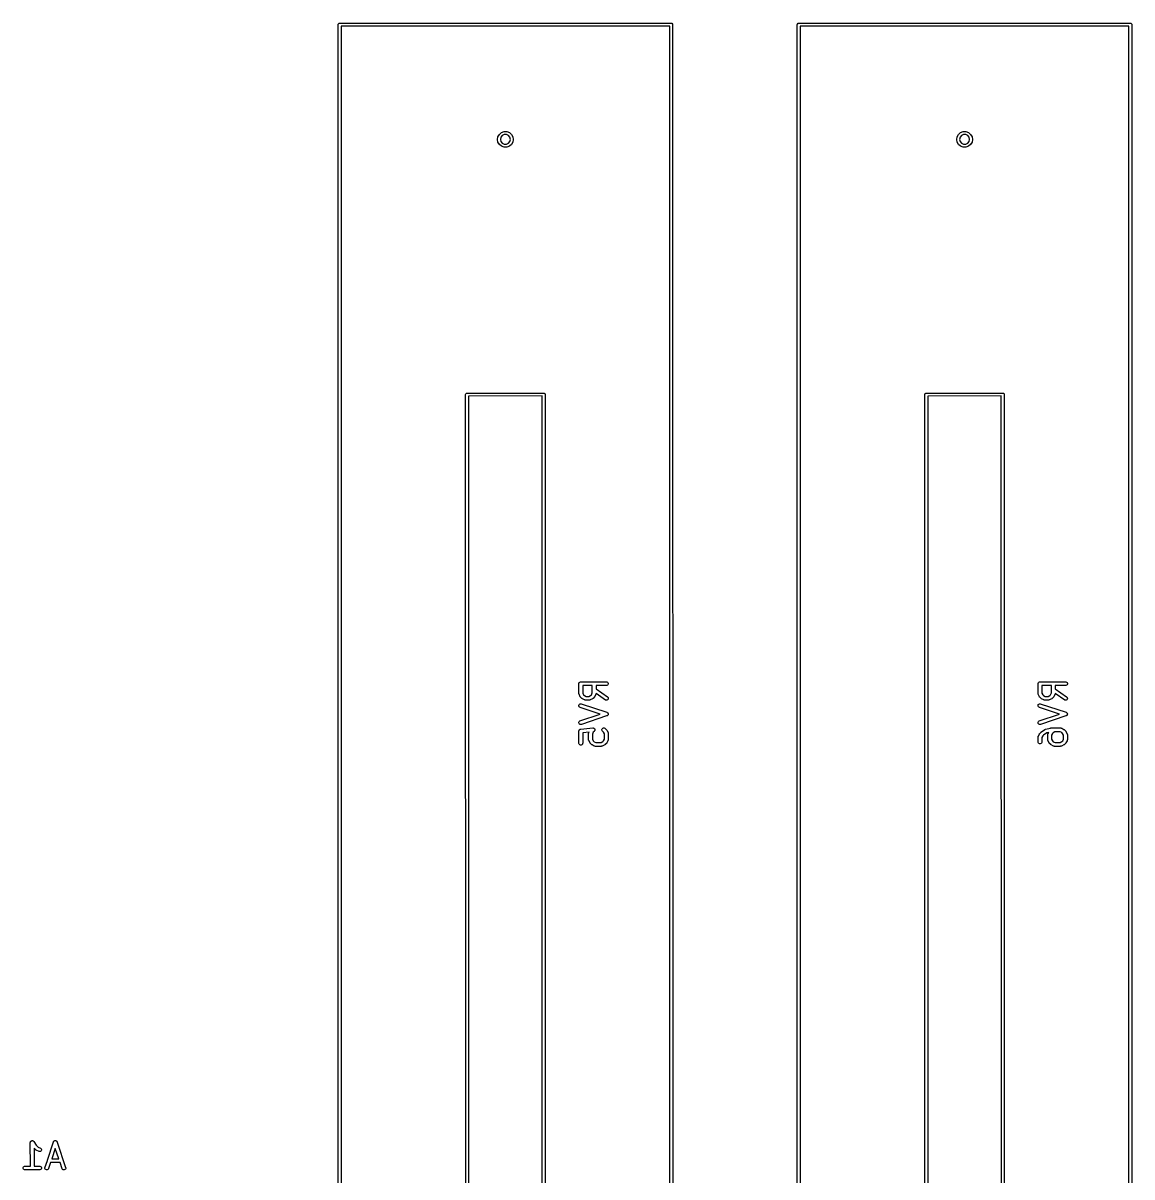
# Model space of a CAD drawing. Extents: x 86 to 208, y -140 to -50.
# Drawn here: x 164.09 to 207.56, y -95.66 to -50.44 of the extents above; entities that cross this region are included whole.
import ezdxf

# ---------------------------------------------------------------- set-up
doc = ezdxf.new("R2010")
doc.units = 0
doc.layers.add('BLACK', color=7, linetype='CONTINUOUS')

msp = doc.modelspace()

# ---------------------------------------------------------------- linework, layer by layer
at = {"layer": 'BLACK', "linetype": 'CONTINUOUS'}
for p, q in [((176.44, -50.5), (176.444567, -50.477039)), ((176.444567, -139.522961), (176.44, -50.5)), ((176.444567, -50.477039), (176.477039, -50.444567)), ((176.477039, -50.444567), (189.5, -50.44)), ((189.440002, -50.555462), (176.555437, -50.55998)), ((176.555437, -50.55998), (176.559997, -139.444537)), ((189.444562, -139.440019), (189.440002, -50.555462)), ((189.5, -50.44), (189.522961, -50.444567)), ((189.522961, -50.444567), (189.555433, -50.477039)), ((189.555433, -50.477039), (189.56, -139.5)), ((194.44, -50.5), (194.444567, -50.477039)), ((194.444567, -139.522961), (194.44, -50.5)), ((194.444567, -50.477039), (194.477039, -50.444567)), ((194.477039, -50.444567), (207.5, -50.44)), ((207.440002, -50.555462), (194.555437, -50.55998)), ((194.555437, -50.55998), (194.559997, -139.444537)), ((207.444562, -139.440019), (207.440002, -50.555462)), ((207.5, -50.44), (207.522961, -50.444567)), ((207.522961, -50.444567), (207.555433, -50.477039)), ((207.555433, -50.477039), (207.56, -139.5)), ((182.845, -54.731532), (182.946169, -54.69471)), ((182.946169, -54.69471), (183.053831, -54.69471)), ((183.053831, -54.69471), (183.155, -54.731532)), ((200.845, -54.731532), (200.946169, -54.69471)), ((200.946169, -54.69471), (201.053831, -54.69471)), ((201.053831, -54.69471), (201.155, -54.731532)), ((182.69, -55), (182.708695, -54.893974)), ((182.708695, -55.106026), (182.69, -55)), ((182.708695, -54.893974), (182.762526, -54.800736)), ((182.762526, -55.199264), (182.708695, -55.106026)), ((182.762526, -54.800736), (182.845, -54.731532)), ((182.824414, -54.915442), (182.805114, -55)), ((182.805114, -55), (182.824414, -55.084558)), ((182.878491, -54.847632), (182.824414, -54.915442)), ((182.824414, -55.084558), (182.878491, -55.152368)), ((182.956634, -54.81), (182.878491, -54.847632)), ((182.878491, -55.152368), (182.956634, -55.19)), ((183.043366, -54.81), (182.956634, -54.81)), ((183.121509, -54.847632), (183.043366, -54.81)), ((183.043366, -55.19), (183.121509, -55.152368)), ((183.175586, -54.915442), (183.121509, -54.847632)), ((183.121509, -55.152368), (183.175586, -55.084558)), ((183.155, -54.731532), (183.237474, -54.800736)), ((183.194886, -55), (183.175586, -54.915442)), ((183.175586, -55.084558), (183.194886, -55)), ((183.237474, -54.800736), (183.291305, -54.893974)), ((183.291305, -55.106026), (183.237474, -55.199264)), ((183.291305, -54.893974), (183.31, -55)), ((183.31, -55), (183.291305, -55.106026)), ((200.69, -55), (200.708695, -54.893974)), ((200.708695, -55.106026), (200.69, -55)), ((200.708695, -54.893974), (200.762526, -54.800736)), ((200.762526, -55.199264), (200.708695, -55.106026)), ((200.762526, -54.800736), (200.845, -54.731532)), ((200.824414, -54.915442), (200.805114, -55)), ((200.805114, -55), (200.824414, -55.084558)), ((200.878491, -54.847632), (200.824414, -54.915442)), ((200.824414, -55.084558), (200.878491, -55.152368)), ((200.956634, -54.81), (200.878491, -54.847632)), ((200.878491, -55.152368), (200.956634, -55.19)), ((201.043366, -54.81), (200.956634, -54.81)), ((201.121509, -54.847632), (201.043366, -54.81)), ((201.043366, -55.19), (201.121509, -55.152368)), ((201.175586, -54.915442), (201.121509, -54.847632)), ((201.121509, -55.152368), (201.175586, -55.084558)), ((201.155, -54.731532), (201.237474, -54.800736)), ((201.194886, -55), (201.175586, -54.915442)), ((201.175586, -55.084558), (201.194886, -55)), ((201.237474, -54.800736), (201.291305, -54.893974)), ((201.291305, -55.106026), (201.237474, -55.199264)), ((201.291305, -54.893974), (201.31, -55)), ((201.31, -55), (201.291305, -55.106026)), ((182.845, -55.268468), (182.762526, -55.199264)), ((182.946169, -55.30529), (182.845, -55.268468)), ((183.053831, -55.30529), (182.946169, -55.30529)), ((182.956634, -55.19), (183.043366, -55.19)), ((183.155, -55.268468), (183.053831, -55.30529)), ((183.237474, -55.199264), (183.155, -55.268468)), ((200.845, -55.268468), (200.762526, -55.199264)), ((200.946169, -55.30529), (200.845, -55.268468)), ((201.053831, -55.30529), (200.946169, -55.30529)), ((200.956634, -55.19), (201.043366, -55.19)), ((201.155, -55.268468), (201.053831, -55.30529)), ((201.237474, -55.199264), (201.155, -55.268468)), ((181.44, -65), (181.444567, -64.977039)), ((181.444567, -125.022961), (181.44, -65)), ((181.444567, -64.977039), (181.477039, -64.944567)), ((181.477039, -64.944567), (184.5, -64.94)), ((184.440004, -65.055558), (181.555439, -65.059916)), ((181.555439, -65.059916), (181.559995, -124.944441)), ((184.44456, -124.940083), (184.440004, -65.055558)), ((184.5, -64.94), (184.522961, -64.944567)), ((184.522961, -64.944567), (184.555433, -64.977039)), ((184.555433, -64.977039), (184.56, -125)), ((199.44, -65), (199.444567, -64.977039)), ((199.444567, -125.022961), (199.44, -65)), ((199.444567, -64.977039), (199.477039, -64.944567)), ((199.477039, -64.944567), (202.5, -64.94)), ((202.440004, -65.055558), (199.555439, -65.059916)), ((199.555439, -65.059916), (199.559995, -124.944441)), ((202.44456, -124.940083), (202.440004, -65.055558)), ((202.5, -64.94), (202.522961, -64.944567)), ((202.522961, -64.944567), (202.555433, -64.977039)), ((202.555433, -64.977039), (202.56, -125)), ((185.879819, -76.333333), (185.88126, -76.318701)), ((185.881164, -76.702635), (185.879819, -76.333333)), ((185.88126, -76.318701), (185.892459, -76.291665)), ((185.892459, -76.291665), (185.913151, -76.270973)), ((185.913151, -76.270973), (185.940187, -76.259774)), ((185.940187, -76.259774), (186.954819, -76.258333)), ((186.403898, -76.407695), (186.028704, -76.408228)), ((186.028704, -76.408228), (186.029762, -76.698776)), ((186.404475, -76.566057), (186.403898, -76.407695)), ((186.969451, -76.406892), (186.55251, -76.407484)), ((186.55251, -76.407484), (186.552969, -76.533518)), ((186.954819, -76.258333), (186.969451, -76.259774)), ((186.969451, -76.259774), (186.996487, -76.270973)), ((186.996487, -76.395693), (186.969451, -76.406892)), ((186.996487, -76.270973), (187.017179, -76.291665)), ((187.017179, -76.375001), (186.996487, -76.395693)), ((187.017179, -76.291665), (187.028378, -76.318701)), ((187.028378, -76.347965), (187.017179, -76.375001)), ((187.028378, -76.318701), (187.028378, -76.347965)), ((203.879819, -76.333333), (203.88126, -76.318701)), ((203.881164, -76.702635), (203.879819, -76.333333)), ((203.88126, -76.318701), (203.892459, -76.291665)), ((203.892459, -76.291665), (203.913151, -76.270973)), ((203.913151, -76.270973), (203.940187, -76.259774)), ((203.940187, -76.259774), (204.954819, -76.258333)), ((204.403898, -76.407695), (204.028704, -76.408228)), ((204.028704, -76.408228), (204.029762, -76.698776)), ((204.404475, -76.566057), (204.403898, -76.407695)), ((204.969451, -76.406892), (204.55251, -76.407484)), ((204.55251, -76.407484), (204.552969, -76.533518)), ((204.954819, -76.258333), (204.969451, -76.259774)), ((204.969451, -76.259774), (204.996487, -76.270973)), ((204.996487, -76.395693), (204.969451, -76.406892)), ((204.996487, -76.270973), (205.017179, -76.291665)), ((205.017179, -76.375001), (204.996487, -76.395693)), ((205.017179, -76.291665), (205.028378, -76.318701)), ((205.028378, -76.347965), (205.017179, -76.375001)), ((205.028378, -76.318701), (205.028378, -76.347965)), ((185.880408, -76.704904), (185.881164, -76.702635)), ((185.881213, -76.716245), (185.880408, -76.704904)), ((185.88126, -76.728917), (185.881213, -76.716245)), ((185.882291, -76.731406), (185.88126, -76.728917)), ((185.882482, -76.734094), (185.882291, -76.731406)), ((185.887737, -76.747826), (185.882482, -76.734094)), ((185.936429, -76.842382), (185.887737, -76.747826)), ((185.940078, -76.851191), (185.936429, -76.842382)), ((185.94246, -76.854093), (185.940078, -76.851191)), ((185.943188, -76.855507), (185.94246, -76.854093)), ((185.944686, -76.856806), (185.943188, -76.855507)), ((185.949405, -76.862556), (185.944686, -76.856806)), ((185.99844, -76.909897), (185.949405, -76.862556)), ((186.029762, -76.698776), (186.065133, -76.767464)), ((186.065133, -76.767464), (186.096461, -76.797709)), ((186.096461, -76.797709), (186.164842, -76.830889)), ((186.164842, -76.830889), (186.272474, -76.829904)), ((186.272474, -76.829904), (186.341331, -76.794446)), ((186.341331, -76.794446), (186.371576, -76.763118)), ((186.371576, -76.763118), (186.404943, -76.694352)), ((186.403646, -76.569803), (186.404475, -76.566057)), ((186.404507, -76.574683), (186.403646, -76.569803)), ((186.404943, -76.694352), (186.404507, -76.574683)), ((186.483764, -76.861139), (186.436423, -76.910175)), ((186.490259, -76.855507), (186.483764, -76.861139)), ((186.492238, -76.852361), (186.490259, -76.855507)), ((186.493369, -76.851191), (186.492238, -76.852361)), ((186.494126, -76.849363), (186.493369, -76.851191)), ((186.498091, -76.843064), (186.494126, -76.849363)), ((186.539766, -76.757174), (186.498091, -76.843064)), ((186.540988, -76.755953), (186.539766, -76.757174)), ((186.544657, -76.747093), (186.540988, -76.755953)), ((186.550965, -76.734095), (186.544657, -76.747093)), ((186.551156, -76.731405), (186.550965, -76.734095)), ((186.552187, -76.728917), (186.551156, -76.731405)), ((186.553557, -76.715003), (186.552187, -76.728917)), ((186.552969, -76.533518), (186.997829, -76.843319)), ((186.924623, -76.973414), (186.553557, -76.715003)), ((186.997829, -76.843319), (187.008989, -76.85289)), ((187.008989, -76.85289), (187.024716, -76.877569)), ((187.024716, -76.877569), (187.029802, -76.906386)), ((203.880408, -76.704904), (203.881164, -76.702635)), ((203.881213, -76.716245), (203.880408, -76.704904)), ((203.88126, -76.728917), (203.881213, -76.716245)), ((203.882291, -76.731406), (203.88126, -76.728917)), ((203.882482, -76.734094), (203.882291, -76.731406)), ((203.887737, -76.747826), (203.882482, -76.734094)), ((203.936429, -76.842382), (203.887737, -76.747826)), ((203.940078, -76.851191), (203.936429, -76.842382)), ((203.94246, -76.854093), (203.940078, -76.851191)), ((203.943188, -76.855507), (203.94246, -76.854093)), ((203.944686, -76.856806), (203.943188, -76.855507)), ((203.949405, -76.862556), (203.944686, -76.856806)), ((203.99844, -76.909897), (203.949405, -76.862556)), ((204.029762, -76.698776), (204.065133, -76.767464)), ((204.065133, -76.767464), (204.096461, -76.797709)), ((204.096461, -76.797709), (204.164842, -76.830889)), ((204.164842, -76.830889), (204.272474, -76.829904)), ((204.272474, -76.829904), (204.341331, -76.794446)), ((204.341331, -76.794446), (204.371576, -76.763118)), ((204.371576, -76.763118), (204.404943, -76.694352)), ((204.403646, -76.569803), (204.404475, -76.566057)), ((204.404507, -76.574683), (204.403646, -76.569803)), ((204.404943, -76.694352), (204.404507, -76.574683)), ((204.483764, -76.861139), (204.436423, -76.910175)), ((204.490259, -76.855507), (204.483764, -76.861139)), ((204.492238, -76.852361), (204.490259, -76.855507)), ((204.493369, -76.851191), (204.492238, -76.852361)), ((204.494126, -76.849363), (204.493369, -76.851191)), ((204.498091, -76.843064), (204.494126, -76.849363)), ((204.539766, -76.757174), (204.498091, -76.843064)), ((204.540988, -76.755953), (204.539766, -76.757174)), ((204.544657, -76.747093), (204.540988, -76.755953)), ((204.550965, -76.734095), (204.544657, -76.747093)), ((204.551156, -76.731405), (204.550965, -76.734095)), ((204.552187, -76.728917), (204.551156, -76.731405)), ((204.553557, -76.715003), (204.552187, -76.728917)), ((204.552969, -76.533518), (204.997829, -76.843319)), ((204.924623, -76.973414), (204.553557, -76.715003)), ((204.997829, -76.843319), (205.008989, -76.85289)), ((205.008989, -76.85289), (205.024716, -76.877569)), ((205.024716, -76.877569), (205.029802, -76.906386)), ((185.880408, -77.181096), (185.889662, -77.153333)), ((185.882483, -77.210286), (185.880408, -77.181096)), ((185.895569, -77.236459), (185.882483, -77.210286)), ((185.889662, -77.153333), (185.908836, -77.131226)), ((185.917676, -77.255633), (185.895569, -77.236459)), ((185.908836, -77.131226), (185.935009, -77.11814)), ((185.931102, -77.261627), (185.917676, -77.255633)), ((186.719895, -77.523376), (185.931102, -77.261627)), ((185.935009, -77.11814), (185.964199, -77.116065)), ((185.964199, -77.116065), (186.978536, -77.452658)), ((186.004073, -76.916392), (185.99844, -76.909897)), ((186.007218, -76.918371), (186.004073, -76.916392)), ((186.008389, -76.919502), (186.007218, -76.918371)), ((186.010216, -76.920259), (186.008389, -76.919502)), ((186.016516, -76.924224), (186.010216, -76.920259)), ((186.102405, -76.965899), (186.016516, -76.924224)), ((186.103627, -76.967121), (186.102405, -76.965899)), ((186.112486, -76.97079), (186.103627, -76.967121)), ((186.125485, -76.977098), (186.112486, -76.97079)), ((186.128174, -76.977289), (186.125485, -76.977098)), ((186.130663, -76.97832), (186.128174, -76.977289)), ((186.145295, -76.979761), (186.130663, -76.97832)), ((186.276924, -76.978556), (186.145295, -76.979761)), ((186.278771, -76.979172), (186.276924, -76.978556)), ((186.288985, -76.978446), (186.278771, -76.979172)), ((186.302784, -76.97832), (186.288985, -76.978446)), ((186.305273, -76.977288), (186.302784, -76.97832)), ((186.307961, -76.977098), (186.305273, -76.977288)), ((186.321693, -76.971843), (186.307961, -76.977098)), ((186.416249, -76.92315), (186.321693, -76.971843)), ((186.425058, -76.919502), (186.416249, -76.92315)), ((186.42796, -76.917119), (186.425058, -76.919502)), ((186.429374, -76.916392), (186.42796, -76.917119)), ((186.430673, -76.914893), (186.429374, -76.916392)), ((186.436423, -76.910175), (186.430673, -76.914893)), ((186.953194, -76.979743), (186.924623, -76.973414)), ((186.982012, -76.974658), (186.953194, -76.979743)), ((187.00669, -76.958931), (186.982012, -76.974658)), ((187.023472, -76.934957), (187.00669, -76.958931)), ((187.029802, -76.906386), (187.023472, -76.934957)), ((203.880408, -77.181096), (203.889662, -77.153333)), ((203.882483, -77.210286), (203.880408, -77.181096)), ((203.895569, -77.236459), (203.882483, -77.210286)), ((203.889662, -77.153333), (203.908836, -77.131226)), ((203.917676, -77.255633), (203.895569, -77.236459)), ((203.908836, -77.131226), (203.935009, -77.11814)), ((203.931102, -77.261627), (203.917676, -77.255633)), ((204.719895, -77.523376), (203.931102, -77.261627)), ((203.935009, -77.11814), (203.964199, -77.116065)), ((203.964199, -77.116065), (204.978536, -77.452658)), ((204.004073, -76.916392), (203.99844, -76.909897)), ((204.007218, -76.918371), (204.004073, -76.916392)), ((204.008389, -76.919502), (204.007218, -76.918371)), ((204.010216, -76.920259), (204.008389, -76.919502)), ((204.016516, -76.924224), (204.010216, -76.920259)), ((204.102405, -76.965899), (204.016516, -76.924224)), ((204.103627, -76.967121), (204.102405, -76.965899)), ((204.112486, -76.97079), (204.103627, -76.967121)), ((204.125485, -76.977098), (204.112486, -76.97079)), ((204.128174, -76.977289), (204.125485, -76.977098)), ((204.130663, -76.97832), (204.128174, -76.977289)), ((204.145295, -76.979761), (204.130663, -76.97832)), ((204.276924, -76.978556), (204.145295, -76.979761)), ((204.278771, -76.979172), (204.276924, -76.978556)), ((204.288985, -76.978446), (204.278771, -76.979172)), ((204.302784, -76.97832), (204.288985, -76.978446)), ((204.305273, -76.977288), (204.302784, -76.97832)), ((204.307961, -76.977098), (204.305273, -76.977288)), ((204.321693, -76.971843), (204.307961, -76.977098)), ((204.416249, -76.92315), (204.321693, -76.971843)), ((204.425058, -76.919502), (204.416249, -76.92315)), ((204.42796, -76.917119), (204.425058, -76.919502)), ((204.429374, -76.916392), (204.42796, -76.917119)), ((204.430673, -76.914893), (204.429374, -76.916392)), ((204.436423, -76.910175), (204.430673, -76.914893)), ((204.953194, -76.979743), (204.924623, -76.973414)), ((204.982012, -76.974658), (204.953194, -76.979743)), ((205.00669, -76.958931), (204.982012, -76.974658)), ((205.023472, -76.934957), (205.00669, -76.958931)), ((205.029802, -76.906386), (205.023472, -76.934957)), ((185.917676, -77.791985), (186.719895, -77.523376)), ((186.969413, -77.596515), (185.978536, -77.928293)), ((186.974628, -77.596145), (186.969413, -77.596515)), ((186.982956, -77.59198), (186.974628, -77.596145)), ((186.978536, -77.452658), (186.991961, -77.458652)), ((186.991961, -77.588966), (186.982956, -77.59198)), ((186.991961, -77.458652), (186.996008, -77.462162)), ((186.996008, -77.585455), (186.991961, -77.588966)), ((186.996008, -77.462162), (187.000802, -77.464559)), ((187.000802, -77.583059), (186.996008, -77.585455)), ((187.000802, -77.464559), (187.006966, -77.471666)), ((187.006966, -77.575951), (187.000802, -77.583059)), ((187.006966, -77.471666), (187.014068, -77.477826)), ((187.014068, -77.569792), (187.006966, -77.575951)), ((187.014068, -77.477826), (187.016463, -77.482617)), ((187.016463, -77.565), (187.014068, -77.569792)), ((187.016463, -77.482617), (187.019976, -77.486667)), ((187.019976, -77.560951), (187.016463, -77.565)), ((187.019976, -77.486667), (187.02295, -77.495589)), ((187.02295, -77.552028), (187.019976, -77.560951)), ((187.02295, -77.495589), (187.027155, -77.503999)), ((187.027155, -77.543619), (187.02295, -77.552028)), ((187.027155, -77.503999), (187.027534, -77.509343)), ((187.027534, -77.538274), (187.027155, -77.543619)), ((187.027534, -77.509343), (187.02923, -77.514429)), ((187.02923, -77.533189), (187.027534, -77.538274)), ((187.02923, -77.514429), (187.028563, -77.523809)), ((187.028563, -77.523809), (187.02923, -77.533189)), ((203.917676, -77.791985), (204.719895, -77.523376)), ((204.969413, -77.596515), (203.978536, -77.928293)), ((204.974628, -77.596145), (204.969413, -77.596515)), ((204.982956, -77.59198), (204.974628, -77.596145)), ((204.978536, -77.452658), (204.991961, -77.458652)), ((204.991961, -77.588966), (204.982956, -77.59198)), ((204.991961, -77.458652), (204.996008, -77.462162)), ((204.996008, -77.585455), (204.991961, -77.588966)), ((204.996008, -77.462162), (205.000802, -77.464559)), ((205.000802, -77.583059), (204.996008, -77.585455)), ((205.000802, -77.464559), (205.006966, -77.471666)), ((205.006966, -77.575951), (205.000802, -77.583059)), ((205.006966, -77.471666), (205.014068, -77.477826)), ((205.014068, -77.569792), (205.006966, -77.575951)), ((205.014068, -77.477826), (205.016463, -77.482617)), ((205.016463, -77.565), (205.014068, -77.569792)), ((205.016463, -77.482617), (205.019976, -77.486667)), ((205.019976, -77.560951), (205.016463, -77.565)), ((205.019976, -77.486667), (205.02295, -77.495589)), ((205.02295, -77.552028), (205.019976, -77.560951)), ((205.02295, -77.495589), (205.027155, -77.503999)), ((205.027155, -77.543619), (205.02295, -77.552028)), ((205.027155, -77.503999), (205.027534, -77.509343)), ((205.027534, -77.538274), (205.027155, -77.543619)), ((205.027534, -77.509343), (205.02923, -77.514429)), ((205.02923, -77.533189), (205.027534, -77.538274)), ((205.02923, -77.514429), (205.028563, -77.523809)), ((205.028563, -77.523809), (205.02923, -77.533189)), ((185.879819, -78.190476), (185.880351, -78.185064)), ((185.88126, -78.681298), (185.879819, -78.190476)), ((185.880169, -78.183236), (185.880707, -78.181449)), ((185.880351, -78.185064), (185.880169, -78.183236)), ((185.880408, -77.866522), (185.882483, -77.837332)), ((185.889662, -77.894285), (185.880408, -77.866522)), ((185.880707, -78.181449), (185.88126, -78.175844)), ((185.88126, -78.175844), (185.885454, -78.165717)), ((185.882483, -77.837332), (185.895569, -77.811159)), ((185.885454, -78.165717), (185.888622, -78.15522)), ((185.888622, -78.15522), (185.891013, -78.152296)), ((185.908836, -77.916392), (185.889662, -77.894285)), ((185.891013, -78.152296), (185.892459, -78.148808)), ((185.892459, -78.148808), (185.900212, -78.141054)), ((185.895569, -77.811159), (185.917676, -77.791985)), ((185.900212, -78.141054), (185.907153, -78.132572)), ((185.907153, -78.132572), (185.910479, -78.130787)), ((185.935009, -77.929478), (185.908836, -77.916392)), ((185.910479, -78.130787), (185.913151, -78.128116)), ((185.913151, -78.128116), (185.92328, -78.12392)), ((185.92328, -78.12392), (185.93294, -78.118738)), ((185.93294, -78.118738), (185.936733, -78.118347)), ((185.964199, -77.931553), (185.935009, -77.929478)), ((185.936733, -78.118347), (185.940187, -78.116917)), ((185.940187, -78.116917), (185.950628, -78.116917)), ((185.950628, -78.116917), (186.423546, -78.068229)), ((185.978536, -77.928293), (185.964199, -77.931553)), ((186.279677, -78.232427), (186.02862, -78.258274)), ((186.274633, -78.242823), (186.279677, -78.232427)), ((186.442823, -78.236879), (186.409526, -78.305501)), ((186.423546, -78.068229), (186.438249, -78.068207)), ((186.438249, -78.068207), (186.441865, -78.069298)), ((186.441865, -78.069298), (186.44564, -78.069298)), ((186.476639, -78.201852), (186.442823, -78.236879)), ((186.44564, -78.069298), (186.455764, -78.073491)), ((186.455764, -78.073491), (186.466265, -78.07666)), ((186.466265, -78.07666), (186.469189, -78.079052)), ((186.469189, -78.079052), (186.472676, -78.080497)), ((186.472676, -78.080497), (186.480424, -78.088245)), ((186.478675, -78.200761), (186.476639, -78.201852)), ((186.484126, -78.194097), (186.478675, -78.200761)), ((186.480424, -78.088245), (186.488913, -78.095191)), ((186.493369, -78.184525), (186.484126, -78.194097)), ((186.488913, -78.095191), (186.490698, -78.098519)), ((186.490698, -78.098519), (186.493369, -78.10119)), ((186.493369, -78.10119), (186.497562, -78.111314)), ((186.494814, -78.181036), (186.493369, -78.184525)), ((186.497206, -78.178113), (186.494814, -78.181036)), ((186.500373, -78.167615), (186.497206, -78.178113)), ((186.497562, -78.111314), (186.502747, -78.120978)), ((186.504568, -78.157489), (186.500373, -78.167615)), ((186.502747, -78.120978), (186.503122, -78.124737)), ((186.503122, -78.124737), (186.504568, -78.128226)), ((186.504568, -78.128226), (186.504568, -78.139187)), ((186.504568, -78.139187), (186.505659, -78.150097)), ((186.505659, -78.150097), (186.504568, -78.153712)), ((186.504568, -78.153712), (186.504568, -78.157489)), ((186.786021, -78.128226), (186.797219, -78.10119)), ((186.786021, -78.157489), (186.786021, -78.128226)), ((186.79722, -78.184525), (186.786021, -78.157489)), ((186.797219, -78.10119), (186.817912, -78.080497)), ((186.806548, -78.195891), (186.79722, -78.184525)), ((186.844504, -78.232535), (186.806548, -78.195891)), ((186.817912, -78.080497), (186.844948, -78.069298)), ((186.879907, -78.301285), (186.844504, -78.232535)), ((186.844948, -78.069298), (186.874211, -78.069298)), ((186.874211, -78.069298), (186.901247, -78.080496)), ((186.901247, -78.080496), (186.960232, -78.137442)), ((186.960232, -78.137442), (186.96495, -78.143191)), ((186.96495, -78.143191), (186.96645, -78.144492)), ((186.96645, -78.144492), (186.967177, -78.145905)), ((186.967177, -78.145905), (186.96956, -78.148808)), ((186.96956, -78.148808), (186.973209, -78.157618)), ((186.973209, -78.157618), (187.021901, -78.252173)), ((203.880408, -77.866522), (203.882483, -77.837332)), ((203.889662, -77.894285), (203.880408, -77.866522)), ((203.882483, -77.837332), (203.895569, -77.811159)), ((203.908836, -77.916392), (203.889662, -77.894285)), ((203.895569, -77.811159), (203.917676, -77.791985)), ((203.935009, -77.929478), (203.908836, -77.916392)), ((203.964199, -77.931553), (203.935009, -77.929478)), ((203.949682, -78.281716), (203.997024, -78.232681)), ((203.978536, -77.928293), (203.964199, -77.931553)), ((203.997024, -78.232681), (203.997064, -78.232647)), ((203.997064, -78.232647), (203.997079, -78.232626)), ((203.997079, -78.232626), (203.997148, -78.232579)), ((203.997148, -78.232579), (204.008389, -78.223354)), ((204.008389, -78.223354), (204.014476, -78.220832)), ((204.014476, -78.220832), (204.151312, -78.128072)), ((204.151312, -78.128072), (204.159386, -78.123767)), ((204.159386, -78.123767), (204.160878, -78.122662)), ((204.160878, -78.122662), (204.162001, -78.122372)), ((204.162001, -78.122372), (204.164286, -78.121155)), ((204.164286, -78.121155), (204.174887, -78.119057)), ((204.174887, -78.119057), (204.3652, -78.070096)), ((204.3652, -78.070096), (204.367736, -78.06972)), ((204.367736, -78.06972), (204.368758, -78.069298)), ((204.368758, -78.069298), (204.370644, -78.069291)), ((204.370644, -78.069291), (204.379744, -78.067946)), ((204.379744, -78.067946), (204.38835, -78.069226)), ((204.38835, -78.069226), (204.532005, -78.068703)), ((204.542773, -78.217276), (204.473067, -78.253171)), ((204.532005, -78.068703), (204.535627, -78.068446)), ((204.535627, -78.068446), (204.536351, -78.068687)), ((204.536351, -78.068687), (204.764342, -78.067857)), ((204.744409, -78.216541), (204.542773, -78.217276)), ((204.813176, -78.249909), (204.744409, -78.216541)), ((204.764342, -78.067857), (204.778974, -78.069298)), ((204.778974, -78.069298), (204.781463, -78.070329)), ((204.781463, -78.070329), (204.784151, -78.07052)), ((204.784151, -78.07052), (204.797144, -78.076824)), ((204.797144, -78.076824), (204.80601, -78.080497)), ((204.80601, -78.080497), (204.807232, -78.081719)), ((204.807232, -78.081719), (204.893121, -78.123394)), ((204.893121, -78.123394), (204.899417, -78.127357)), ((204.899417, -78.127357), (204.901247, -78.128115)), ((204.901247, -78.128115), (204.902418, -78.129246)), ((204.902418, -78.129246), (204.905564, -78.131226)), ((204.905564, -78.131226), (204.911195, -78.137719)), ((204.911195, -78.137719), (204.960232, -78.185061)), ((204.960232, -78.185061), (204.96495, -78.19081)), ((204.96495, -78.19081), (204.96645, -78.192111)), ((204.96645, -78.192111), (204.967177, -78.193524)), ((204.967177, -78.193524), (204.96956, -78.196427)), ((204.96956, -78.196427), (204.973209, -78.205237)), ((204.973209, -78.205237), (205.021901, -78.299792)), ((185.892459, -78.708334), (185.88126, -78.681298)), ((186.028378, -78.681298), (186.017179, -78.708334)), ((186.029819, -78.666666), (186.028378, -78.681298)), ((186.02862, -78.258274), (186.029819, -78.666666)), ((186.260771, -78.285714), (186.262212, -78.271082)), ((186.262063, -78.512318), (186.260771, -78.285714)), ((186.26136, -78.514428), (186.262063, -78.512318)), ((186.262137, -78.52537), (186.26136, -78.514428)), ((186.262212, -78.538441), (186.262137, -78.52537)), ((186.262212, -78.271082), (186.263243, -78.268592)), ((186.263243, -78.54093), (186.262212, -78.538441)), ((186.263243, -78.268592), (186.263434, -78.265905)), ((186.263434, -78.543618), (186.263243, -78.54093)), ((186.263434, -78.265905), (186.269738, -78.252911)), ((186.268689, -78.55735), (186.263434, -78.543618)), ((186.317381, -78.651906), (186.268689, -78.55735)), ((186.269738, -78.252911), (186.273411, -78.244046)), ((186.273411, -78.244046), (186.274633, -78.242823)), ((186.32103, -78.660715), (186.317381, -78.651906)), ((186.323412, -78.663617), (186.32103, -78.660715)), ((186.32414, -78.665031), (186.323412, -78.663617)), ((186.325638, -78.66633), (186.32414, -78.665031)), ((186.330357, -78.67208), (186.325638, -78.66633)), ((186.379392, -78.719421), (186.330357, -78.67208)), ((186.409526, -78.305501), (186.410682, -78.508237)), ((186.410682, -78.508237), (186.446085, -78.576988)), ((186.446085, -78.576988), (186.477413, -78.607233)), ((186.477413, -78.607233), (186.546034, -78.640529)), ((186.546034, -78.640529), (186.74877, -78.639373)), ((186.74877, -78.639373), (186.817521, -78.603969)), ((186.817521, -78.603969), (186.847767, -78.572642)), ((186.847767, -78.572642), (186.881063, -78.504021)), ((186.881063, -78.504021), (186.879907, -78.301285)), ((186.959953, -78.670664), (186.912612, -78.7197)), ((186.96645, -78.665031), (186.959953, -78.670664)), ((186.968429, -78.661885), (186.96645, -78.665031)), ((186.96956, -78.660715), (186.968429, -78.661885)), ((186.970317, -78.658887), (186.96956, -78.660715)), ((186.974282, -78.652588), (186.970317, -78.658887)), ((187.015957, -78.566698), (186.974282, -78.652588)), ((187.017179, -78.565477), (187.015957, -78.566698)), ((187.020848, -78.556617), (187.017179, -78.565477)), ((187.027156, -78.543619), (187.020848, -78.556617)), ((187.021901, -78.252173), (187.027156, -78.265904)), ((187.027156, -78.265904), (187.027347, -78.268593)), ((187.027347, -78.540929), (187.027156, -78.543619)), ((187.027347, -78.268593), (187.028378, -78.271082)), ((187.028378, -78.538441), (187.027347, -78.540929)), ((187.028378, -78.271082), (187.028452, -78.284151)), ((187.029819, -78.523809), (187.028378, -78.538441)), ((187.028452, -78.284151), (187.02923, -78.295094)), ((187.02923, -78.295094), (187.028526, -78.297203)), ((187.028526, -78.297203), (187.029819, -78.523809)), ((203.879819, -78.428571), (203.88126, -78.413939)), ((203.88126, -78.633679), (203.879819, -78.428571)), ((203.88126, -78.413939), (203.882291, -78.411449)), ((203.892459, -78.660715), (203.88126, -78.633679)), ((203.882291, -78.411449), (203.882482, -78.408762)), ((203.882482, -78.408762), (203.888786, -78.395768)), ((203.888786, -78.395768), (203.892459, -78.386903)), ((203.892459, -78.386903), (203.893681, -78.38568)), ((203.913151, -78.681407), (203.892459, -78.660715)), ((203.893681, -78.38568), (203.935356, -78.299792)), ((203.940187, -78.692606), (203.913151, -78.681407)), ((203.935356, -78.299792), (203.93932, -78.293492)), ((203.93932, -78.293492), (203.940078, -78.291665)), ((203.940078, -78.291665), (203.941208, -78.290494)), ((203.941208, -78.290494), (203.943188, -78.287349)), ((203.943188, -78.287349), (203.949682, -78.281716)), ((203.996487, -78.681407), (203.969451, -78.692606)), ((204.017179, -78.660715), (203.996487, -78.681407)), ((204.028378, -78.633679), (204.017179, -78.660715)), ((204.029819, -78.619047), (204.028378, -78.633679)), ((204.061871, -78.379736), (204.028619, -78.448266)), ((204.028619, -78.448266), (204.029819, -78.619047)), ((204.093794, -78.346671), (204.061871, -78.379736)), ((204.220399, -78.260845), (204.093794, -78.346671)), ((204.298778, -78.24068), (204.220399, -78.260845)), ((204.260771, -78.333333), (204.262212, -78.318701)), ((204.262029, -78.51242), (204.260771, -78.333333)), ((204.26136, -78.514428), (204.262029, -78.51242)), ((204.262118, -78.5251), (204.26136, -78.514428)), ((204.262212, -78.538441), (204.262118, -78.5251)), ((204.262212, -78.318701), (204.263243, -78.316211)), ((204.263243, -78.54093), (204.262212, -78.538441)), ((204.263243, -78.316211), (204.263434, -78.313524)), ((204.263434, -78.543618), (204.263243, -78.54093)), ((204.263434, -78.313524), (204.269738, -78.30053)), ((204.268689, -78.55735), (204.263434, -78.543618)), ((204.317381, -78.651906), (204.268689, -78.55735)), ((204.269738, -78.30053), (204.273411, -78.291665)), ((204.273411, -78.291665), (204.274633, -78.290442)), ((204.274633, -78.290442), (204.298778, -78.24068)), ((204.32103, -78.660715), (204.317381, -78.651906)), ((204.323412, -78.663617), (204.32103, -78.660715)), ((204.32414, -78.665031), (204.323412, -78.663617)), ((204.325638, -78.66633), (204.32414, -78.665031)), ((204.330357, -78.67208), (204.325638, -78.66633)), ((204.379392, -78.719421), (204.330357, -78.67208)), ((204.442823, -78.284498), (204.409571, -78.353028)), ((204.409571, -78.353028), (204.410661, -78.508197)), ((204.410661, -78.508197), (204.446085, -78.576988)), ((204.473067, -78.253171), (204.442823, -78.284498)), ((204.446085, -78.576988), (204.477413, -78.607233)), ((204.477413, -78.607233), (204.546034, -78.640529)), ((204.546034, -78.640529), (204.74877, -78.639373)), ((204.74877, -78.639373), (204.817521, -78.603969)), ((204.844504, -78.280154), (204.813176, -78.249909)), ((204.817521, -78.603969), (204.847767, -78.572642)), ((204.879928, -78.348944), (204.844504, -78.280154)), ((204.847767, -78.572642), (204.881018, -78.504113)), ((204.881018, -78.504113), (204.879928, -78.348944)), ((204.959953, -78.670664), (204.912612, -78.7197)), ((204.96645, -78.665031), (204.959953, -78.670664)), ((204.968429, -78.661885), (204.96645, -78.665031)), ((204.96956, -78.660715), (204.968429, -78.661885)), ((204.970317, -78.658887), (204.96956, -78.660715)), ((204.974282, -78.652588), (204.970317, -78.658887)), ((205.015957, -78.566698), (204.974282, -78.652588)), ((205.017179, -78.565477), (205.015957, -78.566698)), ((205.020848, -78.556617), (205.017179, -78.565477)), ((205.027156, -78.543619), (205.020848, -78.556617)), ((205.021901, -78.299792), (205.027156, -78.313523)), ((205.027156, -78.313523), (205.027347, -78.316212)), ((205.027347, -78.540929), (205.027156, -78.543619)), ((205.027347, -78.316212), (205.028378, -78.318701)), ((205.028378, -78.538441), (205.027347, -78.540929)), ((205.028378, -78.318701), (205.028471, -78.33204)), ((205.029819, -78.523809), (205.028378, -78.538441)), ((205.028471, -78.33204), (205.02923, -78.342713)), ((205.02923, -78.342713), (205.02856, -78.34472)), ((205.02856, -78.34472), (205.029819, -78.523809)), ((185.913151, -78.729026), (185.892459, -78.708334)), ((185.940187, -78.740225), (185.913151, -78.729026)), ((185.969451, -78.740225), (185.940187, -78.740225)), ((185.996487, -78.729026), (185.969451, -78.740225)), ((186.017179, -78.708334), (185.996487, -78.729026)), ((186.385025, -78.725916), (186.379392, -78.719421)), ((186.38817, -78.727895), (186.385025, -78.725916)), ((186.389341, -78.729026), (186.38817, -78.727895)), ((186.391168, -78.729783), (186.389341, -78.729026)), ((186.397468, -78.733748), (186.391168, -78.729783)), ((186.483357, -78.775423), (186.397468, -78.733748)), ((186.484579, -78.776645), (186.483357, -78.775423)), ((186.493438, -78.780314), (186.484579, -78.776645)), ((186.506437, -78.786622), (186.493438, -78.780314)), ((186.509126, -78.786813), (186.506437, -78.786622)), ((186.511615, -78.787844), (186.509126, -78.786813)), ((186.526247, -78.789285), (186.511615, -78.787844)), ((186.752851, -78.787992), (186.526247, -78.789285)), ((186.754961, -78.788696), (186.752851, -78.787992)), ((186.765903, -78.787918), (186.754961, -78.788696)), ((186.778974, -78.787844), (186.765903, -78.787918)), ((186.781463, -78.786812), (186.778974, -78.787844)), ((186.784151, -78.786622), (186.781463, -78.786812)), ((186.797883, -78.781367), (186.784151, -78.786622)), ((186.892435, -78.732676), (186.797883, -78.781367)), ((186.901247, -78.729027), (186.892435, -78.732676)), ((186.904151, -78.726643), (186.901247, -78.729027)), ((186.905564, -78.725916), (186.904151, -78.726643)), ((186.906863, -78.724417), (186.905564, -78.725916)), ((186.912612, -78.7197), (186.906863, -78.724417)), ((203.969451, -78.692606), (203.940187, -78.692606)), ((204.385025, -78.725916), (204.379392, -78.719421)), ((204.38817, -78.727895), (204.385025, -78.725916)), ((204.389341, -78.729026), (204.38817, -78.727895)), ((204.391168, -78.729783), (204.389341, -78.729026)), ((204.397468, -78.733748), (204.391168, -78.729783)), ((204.483357, -78.775423), (204.397468, -78.733748)), ((204.484579, -78.776645), (204.483357, -78.775423)), ((204.493438, -78.780314), (204.484579, -78.776645)), ((204.506437, -78.786622), (204.493438, -78.780314)), ((204.509126, -78.786813), (204.506437, -78.786622)), ((204.511615, -78.787844), (204.509126, -78.786813)), ((204.526247, -78.789285), (204.511615, -78.787844)), ((204.752851, -78.787992), (204.526247, -78.789285)), ((204.754961, -78.788696), (204.752851, -78.787992)), ((204.765903, -78.787918), (204.754961, -78.788696)), ((204.778974, -78.787844), (204.765903, -78.787918)), ((204.781463, -78.786812), (204.778974, -78.787844)), ((204.784151, -78.786622), (204.781463, -78.786812)), ((204.797883, -78.781367), (204.784151, -78.786622)), ((204.892435, -78.732676), (204.797883, -78.781367)), ((204.901247, -78.729027), (204.892435, -78.732676)), ((204.904151, -78.726643), (204.901247, -78.729027)), ((204.905564, -78.725916), (204.904151, -78.726643)), ((204.906863, -78.724417), (204.905564, -78.725916)), ((204.912612, -78.7197), (204.906863, -78.724417)), ((164.376428, -94.31474), (164.376443, -94.314663)), ((164.376433, -94.314766), (164.376428, -94.31474)), ((164.376428, -94.314819), (164.376433, -94.314766)), ((164.377742, -95.240702), (164.376428, -94.314819)), ((164.376443, -94.314663), (164.377869, -94.300187)), ((164.377869, -94.300187), (164.38071, -94.293326)), ((164.38071, -94.293326), (164.382167, -94.286046)), ((164.382167, -94.286046), (164.386255, -94.27994)), ((164.386255, -94.27994), (164.389068, -94.273151)), ((164.389068, -94.273151), (164.394318, -94.2679)), ((164.394318, -94.2679), (164.39845, -94.261731)), ((164.39845, -94.261731), (164.404564, -94.257654)), ((164.404564, -94.257654), (164.40976, -94.252459)), ((164.40976, -94.252459), (164.41662, -94.249617)), ((164.41662, -94.249617), (164.422799, -94.245498)), ((164.422799, -94.245498), (164.430007, -94.244072)), ((164.430007, -94.244072), (164.436796, -94.24126)), ((164.436796, -94.24126), (164.444223, -94.24126)), ((164.444223, -94.24126), (164.451507, -94.239819)), ((164.451507, -94.239819), (164.458712, -94.24126)), ((164.458712, -94.24126), (164.46606, -94.24126)), ((164.46606, -94.24126), (164.47292, -94.244101)), ((164.47292, -94.244101), (164.480201, -94.245558)), ((164.480201, -94.245558), (164.486306, -94.249646)), ((164.486306, -94.249646), (164.493096, -94.252459)), ((164.493096, -94.252459), (164.498346, -94.257709)), ((164.498346, -94.257709), (164.504516, -94.261841)), ((164.504516, -94.261841), (164.508805, -94.268168)), ((164.508805, -94.268168), (164.513788, -94.273151)), ((164.513788, -94.273151), (164.516309, -94.279238)), ((164.516309, -94.279238), (164.608223, -94.414825)), ((164.608223, -94.414825), (164.688514, -94.493581)), ((164.688514, -94.493581), (164.770683, -94.533451)), ((165.046864, -95.00885), (165.285039, -94.291102)), ((165.285039, -94.291102), (165.291033, -94.277677)), ((165.291033, -94.277677), (165.294543, -94.273629)), ((165.294543, -94.273629), (165.29694, -94.268836)), ((165.29694, -94.268836), (165.304048, -94.26267)), ((165.304048, -94.26267), (165.310207, -94.25557)), ((165.310207, -94.25557), (165.314996, -94.253175)), ((165.314996, -94.253175), (165.319047, -94.249662)), ((165.319047, -94.249662), (165.327972, -94.246687)), ((165.327972, -94.246687), (165.33638, -94.242483)), ((165.33638, -94.242483), (165.341724, -94.242103)), ((165.341724, -94.242103), (165.34681, -94.240408)), ((165.34681, -94.240408), (165.35619, -94.241074)), ((165.35619, -94.241074), (165.36557, -94.240408)), ((165.36557, -94.240408), (165.370655, -94.242103)), ((165.370655, -94.242103), (165.376, -94.242483)), ((165.376, -94.242483), (165.38441, -94.246688)), ((165.38441, -94.246688), (165.393332, -94.249662)), ((165.393332, -94.249662), (165.397379, -94.253172)), ((165.397379, -94.253172), (165.402173, -94.255569)), ((165.402173, -94.255569), (165.408336, -94.262674)), ((165.408336, -94.262674), (165.41544, -94.268836)), ((165.41544, -94.268836), (165.417835, -94.273627)), ((165.417835, -94.273627), (165.421347, -94.277676)), ((165.421347, -94.277676), (165.424362, -94.286683)), ((165.424362, -94.286683), (165.428526, -94.29501)), ((165.428526, -94.29501), (165.428896, -94.300223)), ((165.428896, -94.300223), (165.760674, -95.291102)), ((164.5894, -94.604646), (164.52533, -94.5418)), ((164.52533, -94.5418), (164.526322, -95.240337)), ((164.59592, -94.612164), (164.5894, -94.604646)), ((164.599113, -94.614174), (164.59592, -94.612164)), ((164.600236, -94.615275), (164.599113, -94.614174)), ((164.602068, -94.616033), (164.600236, -94.615275)), ((164.608363, -94.619996), (164.602068, -94.616033)), ((164.717332, -94.67287), (164.608363, -94.619996)), ((164.746522, -94.674944), (164.717332, -94.67287)), ((164.774284, -94.66569), (164.746522, -94.674944)), ((164.770683, -94.533451), (164.783126, -94.541283)), ((164.796391, -94.646517), (164.774284, -94.66569)), ((164.783126, -94.541283), (164.802299, -94.563391)), ((164.809479, -94.620342), (164.796391, -94.646517)), ((164.802299, -94.563391), (164.811553, -94.591152)), ((164.811553, -94.591152), (164.809479, -94.620342)), ((165.355757, -94.549742), (165.221212, -94.955199)), ((165.221212, -94.955199), (165.491252, -94.954406)), ((165.491252, -94.954406), (165.355757, -94.549742)), ((164.092155, -95.300187), (164.103354, -95.273151)), ((164.092155, -95.329451), (164.092155, -95.300187)), ((164.103354, -95.356487), (164.092155, -95.329451)), ((164.103354, -95.273151), (164.124046, -95.252459)), ((164.124046, -95.377179), (164.103354, -95.356487)), ((164.124046, -95.252459), (164.151082, -95.24126)), ((164.151082, -95.388378), (164.124046, -95.377179)), ((164.151082, -95.24126), (164.377742, -95.240702)), ((164.165714, -95.389819), (164.151082, -95.388378)), ((164.751774, -95.388378), (164.165714, -95.389819)), ((164.526322, -95.240337), (164.737142, -95.239819)), ((164.737142, -95.239819), (164.751774, -95.24126)), ((164.751774, -95.24126), (164.77881, -95.252459)), ((164.77881, -95.377179), (164.751774, -95.388378)), ((164.77881, -95.252459), (164.799502, -95.273151)), ((164.799502, -95.356487), (164.77881, -95.377179)), ((164.799502, -95.273151), (164.810701, -95.300187)), ((164.810701, -95.329451), (164.799502, -95.356487)), ((164.810701, -95.300187), (164.810701, -95.329451)), ((164.948446, -95.305439), (165.044536, -95.015867)), ((164.950521, -95.334629), (164.948446, -95.305439)), ((164.963607, -95.360802), (164.950521, -95.334629)), ((164.985714, -95.379976), (164.963607, -95.360802)), ((165.013477, -95.38923), (164.985714, -95.379976)), ((165.042667, -95.387155), (165.013477, -95.38923)), ((165.06884, -95.374069), (165.042667, -95.387155)), ((165.044536, -95.014472), (165.046864, -95.00885)), ((165.044536, -95.015867), (165.044536, -95.014472)), ((165.088014, -95.351962), (165.06884, -95.374069)), ((165.094008, -95.338536), (165.088014, -95.351962)), ((165.171853, -95.103946), (165.094008, -95.338536)), ((165.540959, -95.102862), (165.171853, -95.103946)), ((165.624366, -95.351961), (165.540959, -95.102862)), ((165.64354, -95.374068), (165.624366, -95.351961)), ((165.669713, -95.387155), (165.64354, -95.374068)), ((165.698903, -95.38923), (165.669713, -95.387155)), ((165.726665, -95.379976), (165.698903, -95.38923)), ((165.748773, -95.360802), (165.726665, -95.379976)), ((165.761859, -95.334628), (165.748773, -95.360802)), ((165.760674, -95.291102), (165.763934, -95.305438)), ((165.763934, -95.305438), (165.761859, -95.334628))]:
    msp.add_line(p, q, dxfattribs=at)

doc.saveas('drawing.dxf')
